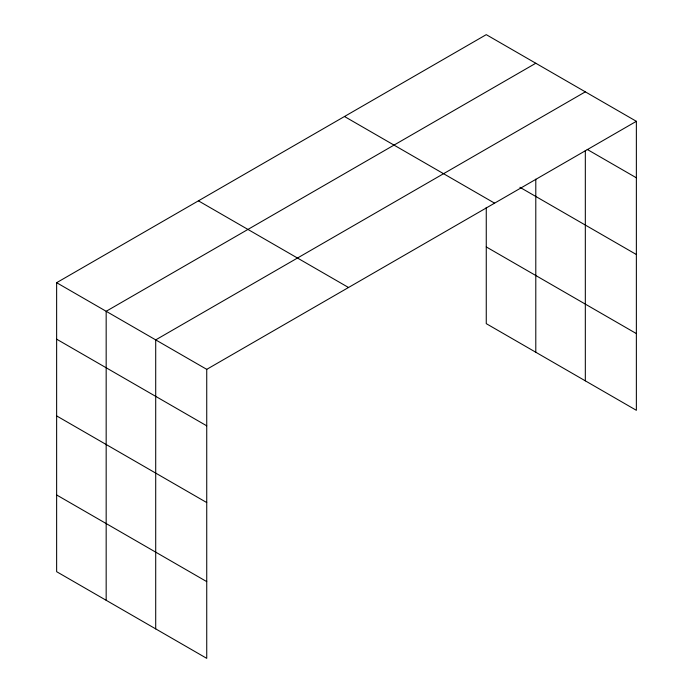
<?xml version="1.0" encoding="UTF-8"?>
<svg xmlns="http://www.w3.org/2000/svg" width="693" height="693" viewBox="0 0 693 693"><rect width="100%" height="100%" fill="white"/><g stroke="black" fill="none" stroke-linecap="round" stroke-linejoin="round"><path stroke-width="1.04" d="M56.635 282.692L206.739 369.352L206.739 658.35L56.635 571.69L56.635 282.692L486.261 34.65L636.365 121.31L636.365 410.308L486.261 323.648L486.261 207.389M535.793 63.245L106.168 311.287L106.168 600.285M585.325 91.848L155.708 339.882L155.708 628.889M206.739 369.352L636.365 121.31M587.179 149.402L636.365 177.798M519.906 187.292L636.365 254.522M344.482 116.502L494.585 203.162M486.261 246.916L636.365 333.584M198.415 200.84L348.518 287.5M56.635 339.172L206.739 425.831M56.635 415.904L206.739 502.564M56.635 494.958L206.739 581.618M585.325 150.494L585.325 380.847M535.793 179.166L535.793 352.243"/></g></svg>
